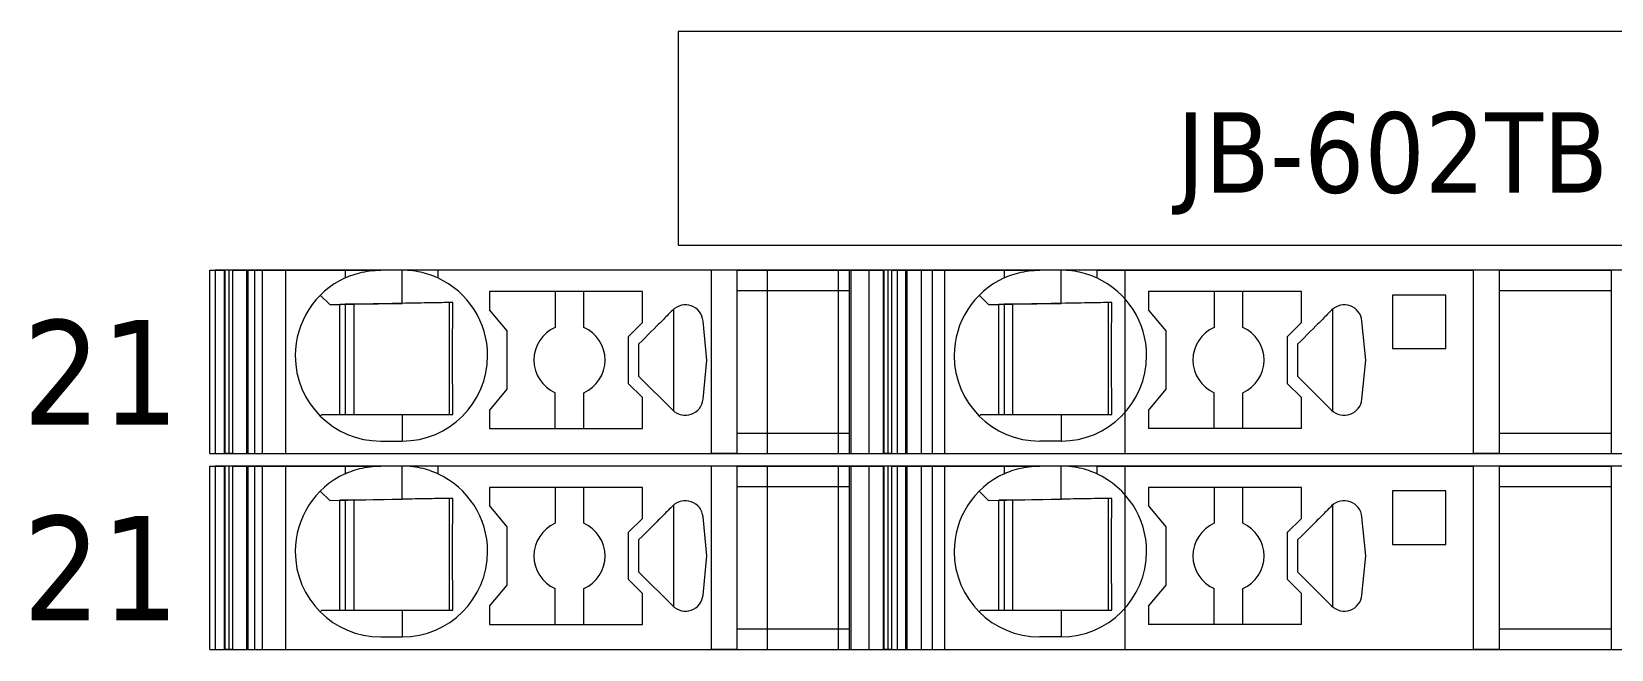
# Model space of a CAD drawing. Header units: millimetres. Extents: x 0 to 2100, y 0 to 1485.
# Drawn here: x 1201.85 to 1246.2, y 733.85 to 751.2 of the extents above; entities that cross this region are included whole.
import ezdxf
from ezdxf.enums import TextEntityAlignment as Align

# ---------------------------------------------------------------- set-up
doc = ezdxf.new("R2010")
doc.units = ezdxf.units.MM
for name, color, linetype, lineweight in [('EPLAN100', 7, 'Continuous', 9), ('EPLAN108', 5, 'Continuous', 5), ('EPLAN309', 5, 'Continuous', 5), ('EPLAN493', 5, 'Continuous', 5), ('MAIN-1', 7, 'Continuous', 5), ('MAIN-2', 7, 'Continuous', 5)]:
    doc.layers.add(name, color=color, linetype=linetype, lineweight=lineweight)
doc.styles.add('Tahoma', font='')
doc.styles.get('Tahoma').set_extended_font_data('Tahoma')

# ---------------------------------------------------------------- blocks, each defined once
blk = doc.blocks.new('EPLSYM_LibrarySPECIAL_Symbol12_Variant0_Placement8')
at = {"layer": 'EPLAN309', "lineweight": 13, "ltscale": 20}
blk.add_lwpolyline([(0, -5.15), (68.15, -5.15), (68.15, 0), (0, 0)], close=True, dxfattribs=at)
at = {"layer": 'EPLAN493', "color": 5, "style": 'Tahoma'}
blk.add_attdef('17_20450', text='', height=2.93475, dxfattribs=at).set_placement((0, -27.293475), align=Align.MIDDLE_RIGHT)
blk = doc.blocks.new('EPLSYM_LibrarySPECIAL_Symbol12_Variant0_Placement8_1')
at = {"layer": 'EPLAN309', "lineweight": 13, "ltscale": 20}
blk.add_lwpolyline([(0, -5.15), (68.15, -5.15), (68.15, 0), (0, 0)], close=True, dxfattribs=at)
at = {"layer": 'EPLAN493', "color": 5, "style": 'Tahoma'}
blk.add_attdef('17_20450', text='', height=2.93475, dxfattribs=at).set_placement((0, -27.293475), align=Align.MIDDLE_RIGHT)

msp = doc.modelspace()

# ---------------------------------------------------------------- linework, layer by layer
at = {"layer": 'EPLAN100', "lineweight": 0, "ltscale": 7.5}
msp.add_lwpolyline([(1220, 745.2), (1258, 745.2), (1258, 751.2), (1220, 751.2)], close=True, dxfattribs=at)
at = {"layer": 'MAIN-1'}
for p, q in [((1206.85, 744.5), (1207.284, 744.5)), ((1206.85, 739.35), (1206.85, 744.5)), ((1207.393, 744.5), (1207.284, 744.5)), ((1207.284, 739.35), (1207.284, 744.5)), ((1207.501, 744.5), (1207.393, 744.5)), ((1207.393, 739.35), (1207.393, 744.5)), ((1207.501, 744.5), (1210.65, 744.5)), ((1207.501, 739.35), (1207.501, 744.5)), ((1210.65, 744.5), (1211.65, 744.5)), ((1210.65, 744.5), (1210.65, 744.282)), ((1210.65, 744.282), (1210.702, 744.305)), ((1210.702, 744.305), (1210.756, 744.327)), ((1210.756, 744.327), (1210.813, 744.349)), ((1210.813, 744.349), (1210.872, 744.37)), ((1210.872, 744.37), (1210.933, 744.39)), ((1210.933, 744.39), (1210.997, 744.409)), ((1210.997, 744.409), (1211.063, 744.427)), ((1211.063, 744.427), (1211.131, 744.443)), ((1211.131, 744.443), (1211.201, 744.458)), ((1211.201, 744.458), (1211.272, 744.47)), ((1211.272, 744.47), (1211.346, 744.481)), ((1211.346, 744.481), (1211.421, 744.489)), ((1211.421, 744.489), (1211.497, 744.495)), ((1211.497, 744.495), (1211.573, 744.499)), ((1211.573, 744.499), (1211.65, 744.5)), ((1212.25, 744.5), (1211.65, 744.5)), ((1212.327, 744.499), (1212.25, 744.5)), ((1213.25, 744.5), (1212.25, 744.5)), ((1212.25, 743.568), (1212.25, 744.5)), ((1212.403, 744.495), (1212.327, 744.499)), ((1212.479, 744.489), (1212.403, 744.495)), ((1212.554, 744.481), (1212.479, 744.489)), ((1212.628, 744.47), (1212.554, 744.481)), ((1212.699, 744.458), (1212.628, 744.47)), ((1212.769, 744.443), (1212.699, 744.458)), ((1212.837, 744.427), (1212.769, 744.443)), ((1212.903, 744.409), (1212.837, 744.427)), ((1212.967, 744.39), (1212.903, 744.409)), ((1213.028, 744.37), (1212.967, 744.39)), ((1213.087, 744.349), (1213.028, 744.37)), ((1213.144, 744.327), (1213.087, 744.349)), ((1213.198, 744.305), (1213.144, 744.327)), ((1213.25, 744.282), (1213.198, 744.305)), ((1220.932, 744.5), (1213.25, 744.5)), ((1213.25, 744.5), (1213.25, 744.282)), ((1221.65, 744.5), (1220.932, 744.5)), ((1220.932, 739.35), (1220.932, 744.5)), ((1221.65, 744.5), (1224.8, 744.5)), ((1221.65, 744.5), (1221.65, 739.35)), ((1224.8, 744.5), (1225.35, 744.5)), ((1224.8, 744.5), (1224.8, 739.35)), ((1225.35, 744.5), (1225.784, 744.5)), ((1225.35, 744.5), (1225.35, 739.35)), ((1225.893, 744.5), (1225.784, 744.5)), ((1225.784, 739.35), (1225.784, 744.5)), ((1226.001, 744.5), (1225.893, 744.5)), ((1225.893, 739.35), (1225.893, 744.5)), ((1226.001, 744.5), (1229.15, 744.5)), ((1226.001, 739.35), (1226.001, 744.5)), ((1229.15, 744.5), (1230.15, 744.5)), ((1229.15, 744.5), (1229.15, 744.282)), ((1229.15, 744.282), (1229.202, 744.305)), ((1229.202, 744.305), (1229.256, 744.327)), ((1229.256, 744.327), (1229.313, 744.349)), ((1229.313, 744.349), (1229.372, 744.37)), ((1229.372, 744.37), (1229.433, 744.39)), ((1229.433, 744.39), (1229.497, 744.409)), ((1229.497, 744.409), (1229.563, 744.427)), ((1229.563, 744.427), (1229.631, 744.443)), ((1229.631, 744.443), (1229.701, 744.458)), ((1229.701, 744.458), (1229.772, 744.47)), ((1229.772, 744.47), (1229.846, 744.481)), ((1229.846, 744.481), (1229.921, 744.489)), ((1229.921, 744.489), (1229.997, 744.495)), ((1229.997, 744.495), (1230.073, 744.499)), ((1230.073, 744.499), (1230.15, 744.5)), ((1230.75, 744.5), (1230.15, 744.5)), ((1230.827, 744.499), (1230.75, 744.5)), ((1231.75, 744.5), (1230.75, 744.5)), ((1230.75, 743.568), (1230.75, 744.5)), ((1230.903, 744.495), (1230.827, 744.499)), ((1230.979, 744.489), (1230.903, 744.495)), ((1231.054, 744.481), (1230.979, 744.489)), ((1231.128, 744.47), (1231.054, 744.481)), ((1231.199, 744.458), (1231.128, 744.47)), ((1231.269, 744.443), (1231.199, 744.458)), ((1231.337, 744.427), (1231.269, 744.443)), ((1231.403, 744.409), (1231.337, 744.427)), ((1231.467, 744.39), (1231.403, 744.409)), ((1231.528, 744.37), (1231.467, 744.39)), ((1231.587, 744.349), (1231.528, 744.37)), ((1231.644, 744.327), (1231.587, 744.349)), ((1231.698, 744.305), (1231.644, 744.327)), ((1231.75, 744.282), (1231.698, 744.305)), ((1231.75, 744.5), (1242.332, 744.5)), ((1231.75, 744.5), (1231.75, 744.282)), ((1243.05, 744.5), (1242.332, 744.5)), ((1242.332, 739.35), (1242.332, 744.5)), ((1243.05, 744.5), (1246.2, 744.5)), ((1243.05, 744.5), (1243.05, 739.35)), ((1246.2, 739.35), (1246.2, 744.5)), ((1209.953, 743.797), (1210.217, 743.533)), ((1214.7, 743.9), (1214.7, 743.389)), ((1219, 743.9), (1214.7, 743.9)), ((1216.55, 743.9), (1216.55, 742.892)), ((1217.35, 742.892), (1217.35, 743.9)), ((1219, 743.029), (1219, 743.9)), ((1221.65, 743.925), (1224.8, 743.925)), ((1228.453, 743.797), (1228.717, 743.533)), ((1233.2, 743.9), (1233.2, 743.389)), ((1237.5, 743.9), (1233.2, 743.9)), ((1235.05, 743.9), (1235.05, 742.892)), ((1235.85, 742.892), (1235.85, 743.9)), ((1237.5, 743.029), (1237.5, 743.9)), ((1240.05, 743.8), (1240.05, 742.3)), ((1241.55, 743.8), (1240.05, 743.8)), ((1241.55, 742.3), (1241.55, 743.8)), ((1243.05, 743.925), (1246.2, 743.925)), ((1210.217, 743.533), (1212.25, 743.568)), ((1210.5, 740.45), (1210.5, 743.538)), ((1210.65, 743.54), (1210.65, 740.45)), ((1210.9, 740.45), (1210.9, 743.545)), ((1212.345, 743.57), (1212.25, 743.568)), ((1212.438, 743.571), (1212.345, 743.57)), ((1212.53, 743.573), (1212.438, 743.571)), ((1212.618, 743.575), (1212.53, 743.573)), ((1212.703, 743.576), (1212.618, 743.575)), ((1212.786, 743.577), (1212.703, 743.576)), ((1212.865, 743.579), (1212.786, 743.577)), ((1212.943, 743.58), (1212.865, 743.579)), ((1213.017, 743.581), (1212.943, 743.58)), ((1213.09, 743.582), (1213.017, 743.581)), ((1213.16, 743.584), (1213.09, 743.582)), ((1213.229, 743.585), (1213.16, 743.584)), ((1213.297, 743.586), (1213.229, 743.585)), ((1213.363, 743.587), (1213.297, 743.586)), ((1213.428, 743.588), (1213.363, 743.587)), ((1213.491, 743.589), (1213.428, 743.588)), ((1213.554, 743.59), (1213.491, 743.589)), ((1213.615, 743.591), (1213.554, 743.59)), ((1213.579, 740.45), (1213.579, 743.591)), ((1213.676, 743.592), (1213.615, 743.591)), ((1213.673, 743.303), (1213.674, 743.377)), ((1213.674, 743.377), (1213.675, 743.45)), ((1213.675, 743.45), (1213.676, 743.522)), ((1213.676, 743.522), (1213.676, 743.592)), ((1215.2, 742.793), (1214.7, 743.389)), ((1219.815, 743.347), (1219.784, 743.316)), ((1219.846, 743.379), (1219.815, 743.347)), ((1219.867, 743.398), (1219.867, 740.552)), ((1228.717, 743.533), (1230.75, 743.568)), ((1229, 740.45), (1229, 743.538)), ((1229.15, 743.54), (1229.15, 740.45)), ((1229.4, 740.45), (1229.4, 743.545)), ((1230.87, 743.57), (1230.75, 743.568)), ((1230.987, 743.572), (1230.87, 743.57)), ((1231.1, 743.574), (1230.987, 743.572)), ((1231.209, 743.576), (1231.1, 743.574)), ((1231.313, 743.578), (1231.209, 743.576)), ((1231.412, 743.579), (1231.313, 743.578)), ((1231.507, 743.581), (1231.412, 743.579)), ((1231.599, 743.583), (1231.507, 743.581)), ((1231.688, 743.584), (1231.599, 743.583)), ((1231.774, 743.586), (1231.688, 743.584)), ((1231.858, 743.587), (1231.774, 743.586)), ((1231.94, 743.588), (1231.858, 743.587)), ((1232.02, 743.59), (1231.94, 743.588)), ((1232.099, 743.591), (1232.02, 743.59)), ((1232.079, 740.45), (1232.079, 743.591)), ((1232.176, 743.592), (1232.099, 743.591)), ((1232.173, 743.303), (1232.174, 743.377)), ((1232.174, 743.377), (1232.175, 743.45)), ((1232.175, 743.45), (1232.176, 743.522)), ((1232.176, 743.522), (1232.176, 743.592)), ((1233.7, 742.793), (1233.2, 743.389)), ((1238.315, 743.347), (1238.284, 743.316)), ((1238.346, 743.379), (1238.315, 743.347)), ((1238.367, 743.398), (1238.367, 740.552)), ((1213.669, 742.817), (1213.67, 742.904)), ((1213.67, 742.988), (1213.671, 743.07)), ((1213.67, 742.904), (1213.67, 742.988)), ((1213.671, 743.07), (1213.672, 743.149)), ((1213.672, 743.149), (1213.673, 743.227)), ((1213.673, 743.227), (1213.673, 743.303)), ((1218.6, 742.629), (1219, 743.029)), ((1219.402, 742.934), (1219.323, 742.856)), ((1219.443, 742.975), (1219.402, 742.934)), ((1219.483, 743.015), (1219.443, 742.975)), ((1219.521, 743.053), (1219.483, 743.015)), ((1219.558, 743.09), (1219.521, 743.053)), ((1219.594, 743.126), (1219.558, 743.09)), ((1219.627, 743.159), (1219.594, 743.126)), ((1219.658, 743.191), (1219.627, 743.159)), ((1219.69, 743.222), (1219.658, 743.191)), ((1219.721, 743.253), (1219.69, 743.222)), ((1219.752, 743.285), (1219.721, 743.253)), ((1219.784, 743.316), (1219.752, 743.285)), ((1220.802, 741.975), (1220.698, 743.072)), ((1232.169, 742.817), (1232.17, 742.904)), ((1232.17, 742.988), (1232.171, 743.07)), ((1232.17, 742.904), (1232.17, 742.988)), ((1232.171, 743.07), (1232.172, 743.149)), ((1232.172, 743.149), (1232.173, 743.227)), ((1232.173, 743.227), (1232.173, 743.303)), ((1237.1, 742.629), (1237.5, 743.029)), ((1237.902, 742.934), (1237.823, 742.856)), ((1237.943, 742.975), (1237.902, 742.934)), ((1237.983, 743.015), (1237.943, 742.975)), ((1238.021, 743.053), (1237.983, 743.015)), ((1238.058, 743.09), (1238.021, 743.053)), ((1238.094, 743.126), (1238.058, 743.09)), ((1238.127, 743.159), (1238.094, 743.126)), ((1238.158, 743.191), (1238.127, 743.159)), ((1238.19, 743.222), (1238.158, 743.191)), ((1238.221, 743.253), (1238.19, 743.222)), ((1238.252, 743.285), (1238.221, 743.253)), ((1238.284, 743.316), (1238.252, 743.285)), ((1239.302, 741.975), (1239.198, 743.072)), ((1213.667, 742.431), (1213.668, 742.534)), ((1213.668, 742.632), (1213.669, 742.726)), ((1213.668, 742.534), (1213.668, 742.632)), ((1213.669, 742.726), (1213.669, 742.817)), ((1215.2, 741.157), (1215.2, 742.793)), ((1218.6, 742.629), (1218.6, 741.321)), ((1218.986, 742.518), (1218.9, 742.432)), ((1219.072, 742.604), (1218.986, 742.518)), ((1219.158, 742.69), (1219.072, 742.604)), ((1219.242, 742.774), (1219.158, 742.69)), ((1219.323, 742.856), (1219.242, 742.774)), ((1232.167, 742.431), (1232.168, 742.534)), ((1232.168, 742.632), (1232.169, 742.726)), ((1232.168, 742.534), (1232.168, 742.632)), ((1232.169, 742.726), (1232.169, 742.817)), ((1233.7, 741.157), (1233.7, 742.793)), ((1237.1, 742.629), (1237.1, 741.321)), ((1237.486, 742.518), (1237.4, 742.432)), ((1237.572, 742.604), (1237.486, 742.518)), ((1237.658, 742.69), (1237.572, 742.604)), ((1237.742, 742.774), (1237.658, 742.69)), ((1237.823, 742.856), (1237.742, 742.774)), ((1213.667, 742.324), (1213.667, 742.431)), ((1213.667, 742.213), (1213.667, 742.324)), ((1213.667, 742.1), (1213.667, 742.213)), ((1213.667, 741.979), (1213.667, 742.1)), ((1218.9, 742.302), (1218.9, 742.432)), ((1218.9, 742.171), (1218.9, 742.302)), ((1218.9, 742.04), (1218.9, 742.171)), ((1218.9, 741.91), (1218.9, 742.04)), ((1232.167, 742.324), (1232.167, 742.431)), ((1232.167, 742.213), (1232.167, 742.324)), ((1232.167, 742.1), (1232.167, 742.213)), ((1232.167, 741.979), (1232.167, 742.1)), ((1237.4, 742.302), (1237.4, 742.432)), ((1237.4, 742.171), (1237.4, 742.302)), ((1237.4, 742.04), (1237.4, 742.171)), ((1237.4, 741.91), (1237.4, 742.04)), ((1240.05, 742.3), (1241.55, 742.3)), ((1213.667, 741.861), (1213.667, 741.979)), ((1213.667, 741.747), (1213.667, 741.861)), ((1213.668, 741.638), (1213.667, 741.747)), ((1213.668, 741.534), (1213.668, 741.638)), ((1218.9, 741.779), (1218.9, 741.91)), ((1218.9, 741.648), (1218.9, 741.779)), ((1218.9, 741.518), (1218.9, 741.648)), ((1220.698, 740.878), (1220.802, 741.975)), ((1232.167, 741.861), (1232.167, 741.979)), ((1232.167, 741.747), (1232.167, 741.861)), ((1232.168, 741.638), (1232.167, 741.747)), ((1232.168, 741.534), (1232.168, 741.638)), ((1237.4, 741.779), (1237.4, 741.91)), ((1237.4, 741.648), (1237.4, 741.779)), ((1237.4, 741.518), (1237.4, 741.648)), ((1239.198, 740.878), (1239.302, 741.975)), ((1213.669, 741.434), (1213.668, 741.534)), ((1213.669, 741.339), (1213.669, 741.434)), ((1213.67, 741.248), (1213.669, 741.339)), ((1213.671, 741.159), (1213.67, 741.248)), ((1213.672, 741.073), (1213.671, 741.159)), ((1214.7, 740.561), (1215.2, 741.157)), ((1219, 740.921), (1218.6, 741.321)), ((1218.9, 741.518), (1219.846, 740.571)), ((1232.169, 741.434), (1232.168, 741.534)), ((1232.169, 741.339), (1232.169, 741.434)), ((1232.17, 741.248), (1232.169, 741.339)), ((1232.171, 741.159), (1232.17, 741.248)), ((1232.172, 741.073), (1232.171, 741.159)), ((1233.2, 740.561), (1233.7, 741.157)), ((1237.5, 740.921), (1237.1, 741.321)), ((1237.4, 741.518), (1238.346, 740.571)), ((1213.672, 740.99), (1213.672, 741.073)), ((1213.673, 740.908), (1213.672, 740.99)), ((1213.674, 740.829), (1213.673, 740.908)), ((1213.675, 740.75), (1213.674, 740.829)), ((1213.676, 740.674), (1213.675, 740.75)), ((1216.55, 740.05), (1216.55, 741.058)), ((1217.35, 740.05), (1217.35, 741.058)), ((1219, 740.05), (1219, 740.921)), ((1232.172, 740.99), (1232.172, 741.073)), ((1232.173, 740.908), (1232.172, 740.99)), ((1232.174, 740.829), (1232.173, 740.908)), ((1232.175, 740.75), (1232.174, 740.829)), ((1232.176, 740.674), (1232.175, 740.75)), ((1235.05, 740.05), (1235.05, 741.058)), ((1235.85, 740.05), (1235.85, 741.058)), ((1237.5, 740.05), (1237.5, 740.921)), ((1210, 740.45), (1209.953, 740.403)), ((1210, 740.45), (1212.25, 740.45)), ((1212.25, 740.45), (1212.342, 740.45)), ((1212.25, 740.45), (1212.25, 739.7)), ((1212.342, 740.45), (1212.433, 740.45)), ((1212.433, 740.45), (1212.523, 740.45)), ((1212.523, 740.45), (1212.61, 740.45)), ((1212.61, 740.45), (1212.695, 740.45)), ((1212.695, 740.45), (1212.778, 740.45)), ((1212.778, 740.45), (1212.858, 740.45)), ((1212.858, 740.45), (1212.936, 740.45)), ((1212.936, 740.45), (1213.011, 740.45)), ((1213.011, 740.45), (1213.085, 740.45)), ((1213.085, 740.45), (1213.157, 740.45)), ((1213.157, 740.45), (1213.226, 740.45)), ((1213.226, 740.45), (1213.295, 740.45)), ((1213.295, 740.45), (1213.361, 740.45)), ((1213.361, 740.45), (1213.427, 740.45)), ((1213.427, 740.45), (1213.491, 740.45)), ((1213.491, 740.45), (1213.555, 740.45)), ((1213.555, 740.45), (1213.617, 740.45)), ((1213.617, 740.45), (1213.678, 740.45)), ((1213.676, 740.598), (1213.676, 740.674)), ((1213.677, 740.524), (1213.676, 740.598)), ((1213.678, 740.45), (1213.677, 740.524)), ((1214.7, 740.561), (1214.7, 740.05)), ((1228.5, 740.45), (1228.453, 740.403)), ((1228.5, 740.45), (1230.75, 740.45)), ((1230.75, 740.45), (1230.842, 740.45)), ((1230.75, 740.45), (1230.75, 739.7)), ((1230.842, 740.45), (1230.933, 740.45)), ((1230.933, 740.45), (1231.023, 740.45)), ((1231.023, 740.45), (1231.11, 740.45)), ((1231.11, 740.45), (1231.195, 740.45)), ((1231.195, 740.45), (1231.278, 740.45)), ((1231.278, 740.45), (1231.358, 740.45)), ((1231.358, 740.45), (1231.436, 740.45)), ((1231.436, 740.45), (1231.511, 740.45)), ((1231.511, 740.45), (1231.585, 740.45)), ((1231.585, 740.45), (1231.657, 740.45)), ((1231.657, 740.45), (1231.726, 740.45)), ((1231.726, 740.45), (1231.795, 740.45)), ((1231.795, 740.45), (1231.861, 740.45)), ((1231.861, 740.45), (1231.927, 740.45)), ((1231.927, 740.45), (1231.991, 740.45)), ((1231.991, 740.45), (1232.055, 740.45)), ((1232.055, 740.45), (1232.117, 740.45)), ((1232.117, 740.45), (1232.178, 740.45)), ((1232.176, 740.598), (1232.176, 740.674)), ((1232.177, 740.524), (1232.176, 740.598)), ((1232.178, 740.45), (1232.177, 740.524)), ((1233.2, 740.561), (1233.2, 740.05)), ((1214.7, 740.05), (1219, 740.05)), ((1221.65, 739.925), (1224.8, 739.925)), ((1237.5, 740.05), (1233.2, 740.05)), ((1243.05, 739.925), (1246.2, 739.925)), ((1206.85, 739.35), (1207.284, 739.35)), ((1207.393, 739.35), (1207.284, 739.35)), ((1207.501, 739.35), (1207.393, 739.35)), ((1207.501, 739.35), (1220.932, 739.35)), ((1211.65, 739.7), (1212.25, 739.7)), ((1221.65, 739.35), (1220.932, 739.35)), ((1221.65, 739.35), (1224.8, 739.35)), ((1224.8, 739.35), (1225.35, 739.35)), ((1225.35, 739.35), (1225.784, 739.35)), ((1225.893, 739.35), (1225.784, 739.35)), ((1226.001, 739.35), (1225.893, 739.35)), ((1226.001, 739.35), (1242.332, 739.35)), ((1230.75, 739.7), (1230.15, 739.7)), ((1243.05, 739.35), (1242.332, 739.35)), ((1243.05, 739.35), (1246.2, 739.35)), ((1206.85, 739), (1207.284, 739)), ((1206.85, 733.85), (1206.85, 739)), ((1207.393, 739), (1207.284, 739)), ((1207.284, 733.85), (1207.284, 739)), ((1207.501, 739), (1207.393, 739)), ((1207.393, 733.85), (1207.393, 739)), ((1207.501, 739), (1210.65, 739)), ((1207.501, 733.85), (1207.501, 739)), ((1210.65, 739), (1211.65, 739)), ((1210.65, 739), (1210.65, 738.782)), ((1210.933, 738.89), (1210.997, 738.909)), ((1210.997, 738.909), (1211.063, 738.927)), ((1211.063, 738.927), (1211.131, 738.943)), ((1211.131, 738.943), (1211.201, 738.958)), ((1211.201, 738.958), (1211.272, 738.97)), ((1211.272, 738.97), (1211.346, 738.981)), ((1211.346, 738.981), (1211.421, 738.989)), ((1211.421, 738.989), (1211.497, 738.995)), ((1211.497, 738.995), (1211.573, 738.999)), ((1211.573, 738.999), (1211.65, 739)), ((1212.25, 739), (1211.65, 739)), ((1212.327, 738.999), (1212.25, 739)), ((1213.25, 739), (1212.25, 739)), ((1212.25, 738.068), (1212.25, 739)), ((1212.403, 738.995), (1212.327, 738.999)), ((1212.479, 738.989), (1212.403, 738.995)), ((1212.554, 738.981), (1212.479, 738.989)), ((1212.628, 738.97), (1212.554, 738.981)), ((1212.699, 738.958), (1212.628, 738.97)), ((1212.769, 738.943), (1212.699, 738.958)), ((1212.837, 738.927), (1212.769, 738.943)), ((1212.903, 738.909), (1212.837, 738.927)), ((1212.967, 738.89), (1212.903, 738.909)), ((1220.932, 739), (1213.25, 739)), ((1213.25, 739), (1213.25, 738.782)), ((1221.65, 739), (1220.932, 739)), ((1220.932, 733.85), (1220.932, 739)), ((1221.65, 739), (1224.8, 739)), ((1221.65, 739), (1221.65, 733.85)), ((1224.8, 739), (1225.35, 739)), ((1224.8, 739), (1224.8, 733.85)), ((1225.35, 739), (1225.784, 739)), ((1225.35, 739), (1225.35, 733.85)), ((1225.893, 739), (1225.784, 739)), ((1225.784, 733.85), (1225.784, 739)), ((1226.001, 739), (1225.893, 739)), ((1225.893, 733.85), (1225.893, 739)), ((1226.001, 739), (1229.15, 739)), ((1226.001, 733.85), (1226.001, 739)), ((1229.15, 739), (1230.15, 739)), ((1229.15, 739), (1229.15, 738.782)), ((1229.433, 738.89), (1229.497, 738.909)), ((1229.497, 738.909), (1229.563, 738.927)), ((1229.563, 738.927), (1229.631, 738.943)), ((1229.631, 738.943), (1229.701, 738.958)), ((1229.701, 738.958), (1229.772, 738.97)), ((1229.772, 738.97), (1229.846, 738.981)), ((1229.846, 738.981), (1229.921, 738.989)), ((1229.921, 738.989), (1229.997, 738.995)), ((1229.997, 738.995), (1230.073, 738.999)), ((1230.073, 738.999), (1230.15, 739)), ((1230.75, 739), (1230.15, 739)), ((1230.827, 738.999), (1230.75, 739)), ((1231.75, 739), (1230.75, 739)), ((1230.75, 738.068), (1230.75, 739)), ((1230.903, 738.995), (1230.827, 738.999)), ((1230.979, 738.989), (1230.903, 738.995)), ((1231.054, 738.981), (1230.979, 738.989)), ((1231.128, 738.97), (1231.054, 738.981)), ((1231.199, 738.958), (1231.128, 738.97)), ((1231.269, 738.943), (1231.199, 738.958)), ((1231.337, 738.927), (1231.269, 738.943)), ((1231.403, 738.909), (1231.337, 738.927)), ((1231.467, 738.89), (1231.403, 738.909)), ((1231.75, 739), (1242.332, 739)), ((1231.75, 739), (1231.75, 738.782)), ((1243.05, 739), (1242.332, 739)), ((1242.332, 733.85), (1242.332, 739)), ((1243.05, 739), (1246.2, 739)), ((1243.05, 739), (1243.05, 733.85)), ((1246.2, 733.85), (1246.2, 739)), ((1210.65, 738.782), (1210.702, 738.805)), ((1210.702, 738.805), (1210.756, 738.827)), ((1210.756, 738.827), (1210.813, 738.849)), ((1210.813, 738.849), (1210.872, 738.87)), ((1210.872, 738.87), (1210.933, 738.89)), ((1213.028, 738.87), (1212.967, 738.89)), ((1213.087, 738.849), (1213.028, 738.87)), ((1213.144, 738.827), (1213.087, 738.849)), ((1213.198, 738.805), (1213.144, 738.827)), ((1213.25, 738.782), (1213.198, 738.805)), ((1229.15, 738.782), (1229.202, 738.805)), ((1229.202, 738.805), (1229.256, 738.827)), ((1229.256, 738.827), (1229.313, 738.849)), ((1229.313, 738.849), (1229.372, 738.87)), ((1229.372, 738.87), (1229.433, 738.89)), ((1231.528, 738.87), (1231.467, 738.89)), ((1231.587, 738.849), (1231.528, 738.87)), ((1231.644, 738.827), (1231.587, 738.849)), ((1231.698, 738.805), (1231.644, 738.827)), ((1231.75, 738.782), (1231.698, 738.805)), ((1209.953, 738.297), (1210.217, 738.033)), ((1210.217, 738.033), (1212.25, 738.068)), ((1210.5, 734.95), (1210.5, 738.038)), ((1210.65, 738.04), (1210.65, 734.95)), ((1210.9, 734.95), (1210.9, 738.045)), ((1212.345, 738.07), (1212.25, 738.068)), ((1212.438, 738.071), (1212.345, 738.07)), ((1212.53, 738.073), (1212.438, 738.071)), ((1212.618, 738.075), (1212.53, 738.073)), ((1212.703, 738.076), (1212.618, 738.075)), ((1212.786, 738.077), (1212.703, 738.076)), ((1212.865, 738.079), (1212.786, 738.077)), ((1212.943, 738.08), (1212.865, 738.079)), ((1213.017, 738.081), (1212.943, 738.08)), ((1213.09, 738.082), (1213.017, 738.081)), ((1213.16, 738.084), (1213.09, 738.082)), ((1213.229, 738.085), (1213.16, 738.084)), ((1213.297, 738.086), (1213.229, 738.085)), ((1213.363, 738.087), (1213.297, 738.086)), ((1213.428, 738.088), (1213.363, 738.087)), ((1213.491, 738.089), (1213.428, 738.088)), ((1213.554, 738.09), (1213.491, 738.089)), ((1213.615, 738.091), (1213.554, 738.09)), ((1213.579, 734.95), (1213.579, 738.091)), ((1213.676, 738.092), (1213.615, 738.091)), ((1213.675, 737.95), (1213.676, 738.022)), ((1213.676, 738.022), (1213.676, 738.092)), ((1214.7, 738.4), (1214.7, 737.889)), ((1219, 738.4), (1214.7, 738.4)), ((1216.55, 738.4), (1216.55, 737.392)), ((1217.35, 737.392), (1217.35, 738.4)), ((1219, 737.529), (1219, 738.4)), ((1221.65, 738.425), (1224.8, 738.425)), ((1228.453, 738.297), (1228.717, 738.033)), ((1228.717, 738.033), (1230.75, 738.068)), ((1229, 734.95), (1229, 738.038)), ((1229.15, 738.04), (1229.15, 734.95)), ((1229.4, 734.95), (1229.4, 738.045)), ((1230.87, 738.07), (1230.75, 738.068)), ((1230.987, 738.072), (1230.87, 738.07)), ((1231.1, 738.074), (1230.987, 738.072)), ((1231.209, 738.076), (1231.1, 738.074)), ((1231.313, 738.078), (1231.209, 738.076)), ((1231.412, 738.079), (1231.313, 738.078)), ((1231.507, 738.081), (1231.412, 738.079)), ((1231.599, 738.083), (1231.507, 738.081)), ((1231.688, 738.084), (1231.599, 738.083)), ((1231.774, 738.086), (1231.688, 738.084)), ((1231.858, 738.087), (1231.774, 738.086)), ((1231.94, 738.088), (1231.858, 738.087)), ((1232.02, 738.09), (1231.94, 738.088)), ((1232.099, 738.091), (1232.02, 738.09)), ((1232.079, 734.95), (1232.079, 738.091)), ((1232.176, 738.092), (1232.099, 738.091)), ((1232.175, 737.95), (1232.176, 738.022)), ((1232.176, 738.022), (1232.176, 738.092)), ((1233.2, 738.4), (1233.2, 737.889)), ((1237.5, 738.4), (1233.2, 738.4)), ((1235.05, 738.4), (1235.05, 737.392)), ((1235.85, 737.392), (1235.85, 738.4)), ((1237.5, 737.529), (1237.5, 738.4)), ((1240.05, 738.3), (1240.05, 736.8)), ((1241.55, 738.3), (1240.05, 738.3)), ((1241.55, 736.8), (1241.55, 738.3)), ((1243.05, 738.425), (1246.2, 738.425)), ((1213.671, 737.57), (1213.672, 737.649)), ((1213.672, 737.649), (1213.673, 737.727)), ((1213.673, 737.803), (1213.674, 737.877)), ((1213.673, 737.727), (1213.673, 737.803)), ((1213.674, 737.877), (1213.675, 737.95)), ((1215.2, 737.293), (1214.7, 737.889)), ((1219.558, 737.59), (1219.521, 737.553)), ((1219.594, 737.626), (1219.558, 737.59)), ((1219.627, 737.659), (1219.594, 737.626)), ((1219.658, 737.691), (1219.627, 737.659)), ((1219.69, 737.722), (1219.658, 737.691)), ((1219.721, 737.753), (1219.69, 737.722)), ((1219.752, 737.785), (1219.721, 737.753)), ((1219.784, 737.816), (1219.752, 737.785)), ((1219.815, 737.847), (1219.784, 737.816)), ((1219.846, 737.879), (1219.815, 737.847)), ((1219.867, 737.898), (1219.867, 735.052)), ((1220.802, 736.475), (1220.698, 737.572)), ((1232.171, 737.57), (1232.172, 737.649)), ((1232.172, 737.649), (1232.173, 737.727)), ((1232.173, 737.803), (1232.174, 737.877)), ((1232.173, 737.727), (1232.173, 737.803)), ((1232.174, 737.877), (1232.175, 737.95)), ((1233.7, 737.293), (1233.2, 737.889)), ((1238.058, 737.59), (1238.021, 737.553)), ((1238.094, 737.626), (1238.058, 737.59)), ((1238.127, 737.659), (1238.094, 737.626)), ((1238.158, 737.691), (1238.127, 737.659)), ((1238.19, 737.722), (1238.158, 737.691)), ((1238.221, 737.753), (1238.19, 737.722)), ((1238.252, 737.785), (1238.221, 737.753)), ((1238.284, 737.816), (1238.252, 737.785)), ((1238.315, 737.847), (1238.284, 737.816)), ((1238.346, 737.879), (1238.315, 737.847)), ((1238.367, 737.898), (1238.367, 735.052)), ((1239.302, 736.475), (1239.198, 737.572)), ((1213.668, 737.132), (1213.669, 737.226)), ((1213.668, 737.034), (1213.668, 737.132)), ((1213.669, 737.317), (1213.67, 737.404)), ((1213.669, 737.226), (1213.669, 737.317)), ((1213.67, 737.488), (1213.671, 737.57)), ((1213.67, 737.404), (1213.67, 737.488)), ((1215.2, 735.657), (1215.2, 737.293)), ((1218.6, 737.129), (1219, 737.529)), ((1218.6, 737.129), (1218.6, 735.821)), ((1219.158, 737.19), (1219.072, 737.104)), ((1219.242, 737.274), (1219.158, 737.19)), ((1219.323, 737.356), (1219.242, 737.274)), ((1219.402, 737.434), (1219.323, 737.356)), ((1219.443, 737.475), (1219.402, 737.434)), ((1219.483, 737.515), (1219.443, 737.475)), ((1219.521, 737.553), (1219.483, 737.515)), ((1232.168, 737.132), (1232.169, 737.226)), ((1232.168, 737.034), (1232.168, 737.132)), ((1232.169, 737.317), (1232.17, 737.404)), ((1232.169, 737.226), (1232.169, 737.317)), ((1232.17, 737.488), (1232.171, 737.57)), ((1232.17, 737.404), (1232.17, 737.488)), ((1233.7, 735.657), (1233.7, 737.293)), ((1237.1, 737.129), (1237.5, 737.529)), ((1237.1, 737.129), (1237.1, 735.821)), ((1237.658, 737.19), (1237.572, 737.104)), ((1237.742, 737.274), (1237.658, 737.19)), ((1237.823, 737.356), (1237.742, 737.274)), ((1237.902, 737.434), (1237.823, 737.356)), ((1237.943, 737.475), (1237.902, 737.434)), ((1237.983, 737.515), (1237.943, 737.475)), ((1238.021, 737.553), (1237.983, 737.515)), ((1213.667, 736.931), (1213.668, 737.034)), ((1213.667, 736.824), (1213.667, 736.931)), ((1213.667, 736.713), (1213.667, 736.824)), ((1213.667, 736.6), (1213.667, 736.713)), ((1218.986, 737.018), (1218.9, 736.932)), ((1218.9, 736.802), (1218.9, 736.932)), ((1218.9, 736.671), (1218.9, 736.802)), ((1219.072, 737.104), (1218.986, 737.018)), ((1232.167, 736.931), (1232.168, 737.034)), ((1232.167, 736.824), (1232.167, 736.931)), ((1232.167, 736.713), (1232.167, 736.824)), ((1232.167, 736.6), (1232.167, 736.713)), ((1237.486, 737.018), (1237.4, 736.932)), ((1237.4, 736.802), (1237.4, 736.932)), ((1237.4, 736.671), (1237.4, 736.802)), ((1237.572, 737.104), (1237.486, 737.018)), ((1240.05, 736.8), (1241.55, 736.8)), ((1213.667, 736.479), (1213.667, 736.6)), ((1213.667, 736.361), (1213.667, 736.479)), ((1213.667, 736.247), (1213.667, 736.361)), ((1213.668, 736.138), (1213.667, 736.247)), ((1218.9, 736.54), (1218.9, 736.671)), ((1218.9, 736.41), (1218.9, 736.54)), ((1218.9, 736.279), (1218.9, 736.41)), ((1218.9, 736.148), (1218.9, 736.279)), ((1220.698, 735.378), (1220.802, 736.475)), ((1232.167, 736.479), (1232.167, 736.6)), ((1232.167, 736.361), (1232.167, 736.479)), ((1232.167, 736.247), (1232.167, 736.361)), ((1232.168, 736.138), (1232.167, 736.247)), ((1237.4, 736.54), (1237.4, 736.671)), ((1237.4, 736.41), (1237.4, 736.54)), ((1237.4, 736.279), (1237.4, 736.41)), ((1237.4, 736.148), (1237.4, 736.279)), ((1239.198, 735.378), (1239.302, 736.475)), ((1213.668, 736.034), (1213.668, 736.138)), ((1213.669, 735.934), (1213.668, 736.034)), ((1213.669, 735.839), (1213.669, 735.934)), ((1213.67, 735.748), (1213.669, 735.839)), ((1219, 735.421), (1218.6, 735.821)), ((1218.9, 736.018), (1218.9, 736.148)), ((1218.9, 736.018), (1219.846, 735.071)), ((1232.168, 736.034), (1232.168, 736.138)), ((1232.169, 735.934), (1232.168, 736.034)), ((1232.169, 735.839), (1232.169, 735.934)), ((1232.17, 735.748), (1232.169, 735.839)), ((1237.5, 735.421), (1237.1, 735.821)), ((1237.4, 736.018), (1237.4, 736.148)), ((1237.4, 736.018), (1238.346, 735.071)), ((1213.671, 735.659), (1213.67, 735.748)), ((1213.672, 735.573), (1213.671, 735.659)), ((1213.672, 735.49), (1213.672, 735.573)), ((1213.673, 735.408), (1213.672, 735.49)), ((1213.674, 735.329), (1213.673, 735.408)), ((1214.7, 735.061), (1215.2, 735.657)), ((1216.55, 734.55), (1216.55, 735.558)), ((1217.35, 734.55), (1217.35, 735.558)), ((1219, 734.55), (1219, 735.421)), ((1232.171, 735.659), (1232.17, 735.748)), ((1232.172, 735.573), (1232.171, 735.659)), ((1232.172, 735.49), (1232.172, 735.573)), ((1232.173, 735.408), (1232.172, 735.49)), ((1232.174, 735.329), (1232.173, 735.408)), ((1233.2, 735.061), (1233.7, 735.657)), ((1235.05, 734.55), (1235.05, 735.558)), ((1235.85, 734.55), (1235.85, 735.558)), ((1237.5, 734.55), (1237.5, 735.421)), ((1210, 734.95), (1209.953, 734.903)), ((1210, 734.95), (1212.25, 734.95)), ((1212.25, 734.95), (1212.342, 734.95)), ((1212.25, 734.95), (1212.25, 734.2)), ((1212.342, 734.95), (1212.433, 734.95)), ((1212.433, 734.95), (1212.523, 734.95)), ((1212.523, 734.95), (1212.61, 734.95)), ((1212.61, 734.95), (1212.695, 734.95)), ((1212.695, 734.95), (1212.778, 734.95)), ((1212.778, 734.95), (1212.858, 734.95)), ((1212.858, 734.95), (1212.936, 734.95)), ((1212.936, 734.95), (1213.011, 734.95)), ((1213.011, 734.95), (1213.085, 734.95)), ((1213.085, 734.95), (1213.157, 734.95)), ((1213.157, 734.95), (1213.226, 734.95)), ((1213.226, 734.95), (1213.295, 734.95)), ((1213.295, 734.95), (1213.361, 734.95)), ((1213.361, 734.95), (1213.427, 734.95)), ((1213.427, 734.95), (1213.491, 734.95)), ((1213.491, 734.95), (1213.555, 734.95)), ((1213.555, 734.95), (1213.617, 734.95)), ((1213.617, 734.95), (1213.678, 734.95)), ((1213.675, 735.25), (1213.674, 735.329)), ((1213.676, 735.174), (1213.675, 735.25)), ((1213.676, 735.098), (1213.676, 735.174)), ((1213.677, 735.024), (1213.676, 735.098)), ((1213.678, 734.95), (1213.677, 735.024)), ((1214.7, 735.061), (1214.7, 734.55)), ((1228.5, 734.95), (1228.453, 734.903)), ((1228.5, 734.95), (1230.75, 734.95)), ((1230.75, 734.95), (1230.842, 734.95)), ((1230.75, 734.95), (1230.75, 734.2)), ((1230.842, 734.95), (1230.933, 734.95)), ((1230.933, 734.95), (1231.023, 734.95)), ((1231.023, 734.95), (1231.11, 734.95)), ((1231.11, 734.95), (1231.195, 734.95)), ((1231.195, 734.95), (1231.278, 734.95)), ((1231.278, 734.95), (1231.358, 734.95)), ((1231.358, 734.95), (1231.436, 734.95)), ((1231.436, 734.95), (1231.511, 734.95)), ((1231.511, 734.95), (1231.585, 734.95)), ((1231.585, 734.95), (1231.657, 734.95)), ((1231.657, 734.95), (1231.726, 734.95)), ((1231.726, 734.95), (1231.795, 734.95)), ((1231.795, 734.95), (1231.861, 734.95)), ((1231.861, 734.95), (1231.927, 734.95)), ((1231.927, 734.95), (1231.991, 734.95)), ((1231.991, 734.95), (1232.055, 734.95)), ((1232.055, 734.95), (1232.117, 734.95)), ((1232.117, 734.95), (1232.178, 734.95)), ((1232.175, 735.25), (1232.174, 735.329)), ((1232.176, 735.174), (1232.175, 735.25)), ((1232.176, 735.098), (1232.176, 735.174)), ((1232.177, 735.024), (1232.176, 735.098)), ((1232.178, 734.95), (1232.177, 735.024)), ((1233.2, 735.061), (1233.2, 734.55)), ((1214.7, 734.55), (1219, 734.55)), ((1237.5, 734.55), (1233.2, 734.55)), ((1211.65, 734.2), (1212.25, 734.2)), ((1221.65, 734.425), (1224.8, 734.425)), ((1230.75, 734.2), (1230.15, 734.2)), ((1243.05, 734.425), (1246.2, 734.425)), ((1206.85, 733.85), (1207.284, 733.85)), ((1207.393, 733.85), (1207.284, 733.85)), ((1207.501, 733.85), (1207.393, 733.85)), ((1207.501, 733.85), (1220.932, 733.85)), ((1221.65, 733.85), (1220.932, 733.85)), ((1221.65, 733.85), (1224.8, 733.85)), ((1224.8, 733.85), (1225.35, 733.85)), ((1225.35, 733.85), (1225.784, 733.85)), ((1225.893, 733.85), (1225.784, 733.85)), ((1226.001, 733.85), (1225.893, 733.85)), ((1226.001, 733.85), (1242.332, 733.85)), ((1243.05, 733.85), (1242.332, 733.85)), ((1243.05, 733.85), (1246.2, 733.85))]:
    msp.add_line(p, q, dxfattribs=at)
for centre, radius, start, end in [((1211.65, 742.1), 2.4, 114.6244, 180), ((1212.25, 742.1), 2.4, 0, 65.3756), ((1230.15, 742.1), 2.4, 114.6244, 180), ((1230.75, 742.1), 2.4, 0, 65.3756), ((1220.2, 743.025), 0.5, 5.4404, 135), ((1238.7, 743.025), 0.5, 5.4404, 135), ((1216.95, 741.975), 1, 113.5782, 180), ((1216.95, 741.975), 1, 0, 66.4218), ((1235.45, 741.975), 1, 113.5782, 180), ((1235.45, 741.975), 1, 0, 66.4218), ((1211.65, 742.1), 2.4, 180, 270), ((1212.25, 742.1), 2.4, 270, 0), ((1230.15, 742.1), 2.4, 180, 270), ((1230.75, 742.1), 2.4, 270, 0), ((1216.95, 741.975), 1, 180, 246.4218), ((1216.95, 741.975), 1, 293.5782, 0), ((1235.45, 741.975), 1, 180, 246.4218), ((1235.45, 741.975), 1, 293.5782, 0), ((1220.2, 740.925), 0.5, 225, 354.5596), ((1238.7, 740.925), 0.5, 225, 354.5596), ((1211.65, 736.6), 2.4, 114.6244, 180), ((1212.25, 736.6), 2.4, 0, 65.3756), ((1230.15, 736.6), 2.4, 114.6244, 180), ((1230.75, 736.6), 2.4, 0, 65.3756), ((1220.2, 737.525), 0.5, 5.4404, 135), ((1238.7, 737.525), 0.5, 5.4404, 135), ((1216.95, 736.475), 1, 113.5782, 180), ((1216.95, 736.475), 1, 0, 66.4218), ((1235.45, 736.475), 1, 113.5782, 180), ((1235.45, 736.475), 1, 0, 66.4218), ((1211.65, 736.6), 2.4, 180, 270), ((1212.25, 736.6), 2.4, 270, 0), ((1216.95, 736.475), 1, 180, 246.4218), ((1216.95, 736.475), 1, 293.5782, 0), ((1230.15, 736.6), 2.4, 180, 270), ((1230.75, 736.6), 2.4, 270, 0), ((1235.45, 736.475), 1, 180, 246.4218), ((1235.45, 736.475), 1, 293.5782, 0), ((1220.2, 735.425), 0.5, 225, 354.5596), ((1238.7, 735.425), 0.5, 225, 354.5596)]:
    msp.add_arc(centre, radius, start, end, dxfattribs=at)
at = {"layer": 'MAIN-2'}
for p, q in [((1207.256, 744.5), (1207.256, 739.35)), ((1207.889, 739.35), (1207.889, 744.5)), ((1207.917, 744.5), (1207.917, 739.35)), ((1208.102, 744.5), (1208.102, 739.35)), ((1208.32, 744.5), (1208.32, 739.35)), ((1208.981, 744.5), (1208.981, 739.35)), ((1222.506, 739.35), (1222.506, 744.5)), ((1224.491, 744.5), (1224.491, 739.35)), ((1224.85, 744.5), (1224.85, 739.35)), ((1225.756, 744.5), (1225.756, 739.35)), ((1226.15, 744.5), (1226.15, 739.35)), ((1226.389, 739.35), (1226.389, 744.5)), ((1226.417, 744.5), (1226.417, 739.35)), ((1226.82, 744.5), (1226.82, 739.35)), ((1227.136, 739.35), (1227.136, 744.5)), ((1227.481, 744.5), (1227.481, 739.35)), ((1232.55, 739.35), (1232.55, 744.5)), ((1210.217, 743.533), (1210.5, 743.538)), ((1210.65, 743.542), (1210.5, 743.539)), ((1210.5, 743.539), (1210.5, 743.538)), ((1210.5, 743.538), (1210.5, 743.538)), ((1210.9, 743.548), (1210.65, 743.543)), ((1210.65, 743.542), (1210.65, 743.543)), ((1210.65, 743.542), (1210.65, 743.54)), ((1210.9, 743.553), (1213.579, 743.6)), ((1210.9, 743.548), (1210.9, 743.553)), ((1210.9, 743.545), (1210.9, 743.548)), ((1213.579, 743.6), (1213.676, 743.592)), ((1213.579, 743.591), (1213.579, 743.6)), ((1228.717, 743.533), (1229, 743.538)), ((1229.15, 743.542), (1229, 743.539)), ((1229, 743.539), (1229, 743.538)), ((1229, 743.538), (1229, 743.538)), ((1229.4, 743.548), (1229.15, 743.543)), ((1229.15, 743.542), (1229.15, 743.543)), ((1229.15, 743.542), (1229.15, 743.54)), ((1229.4, 743.553), (1232.079, 743.6)), ((1229.4, 743.548), (1229.4, 743.553)), ((1229.4, 743.545), (1229.4, 743.548)), ((1232.079, 743.6), (1232.176, 743.592)), ((1232.079, 743.591), (1232.079, 743.6)), ((1210.65, 740.45), (1210.65, 740.45)), ((1210.9, 740.45), (1210.9, 740.45)), ((1229.15, 740.45), (1229.15, 740.45)), ((1229.4, 740.45), (1229.4, 740.45)), ((1207.256, 739), (1207.256, 733.85)), ((1207.889, 733.85), (1207.889, 739)), ((1207.917, 739), (1207.917, 733.85)), ((1208.102, 739), (1208.102, 733.85)), ((1208.32, 739), (1208.32, 733.85)), ((1208.981, 739), (1208.981, 733.85)), ((1222.506, 733.85), (1222.506, 739)), ((1224.491, 739), (1224.491, 733.85)), ((1224.85, 739), (1224.85, 733.85)), ((1225.756, 739), (1225.756, 733.85)), ((1226.15, 739), (1226.15, 733.85)), ((1226.389, 733.85), (1226.389, 739)), ((1226.417, 739), (1226.417, 733.85)), ((1226.82, 739), (1226.82, 733.85)), ((1227.136, 733.85), (1227.136, 739)), ((1227.481, 739), (1227.481, 733.85)), ((1232.55, 733.85), (1232.55, 739)), ((1210.217, 738.033), (1210.5, 738.038)), ((1210.65, 738.042), (1210.5, 738.039)), ((1210.5, 738.039), (1210.5, 738.038)), ((1210.5, 738.038), (1210.5, 738.038)), ((1210.9, 738.048), (1210.65, 738.043)), ((1210.65, 738.042), (1210.65, 738.043)), ((1210.65, 738.042), (1210.65, 738.04)), ((1210.9, 738.053), (1213.579, 738.1)), ((1210.9, 738.048), (1210.9, 738.053)), ((1210.9, 738.045), (1210.9, 738.048)), ((1213.579, 738.1), (1213.676, 738.092)), ((1213.579, 738.091), (1213.579, 738.1)), ((1228.717, 738.033), (1229, 738.038)), ((1229.15, 738.042), (1229, 738.039)), ((1229, 738.039), (1229, 738.038)), ((1229, 738.038), (1229, 738.038)), ((1229.4, 738.048), (1229.15, 738.043)), ((1229.15, 738.042), (1229.15, 738.043)), ((1229.15, 738.042), (1229.15, 738.04)), ((1229.4, 738.053), (1232.079, 738.1)), ((1229.4, 738.048), (1229.4, 738.053)), ((1229.4, 738.045), (1229.4, 738.048)), ((1232.079, 738.1), (1232.176, 738.092)), ((1232.079, 738.091), (1232.079, 738.1)), ((1210.65, 734.95), (1210.65, 734.95)), ((1210.9, 734.95), (1210.9, 734.95)), ((1229.15, 734.95), (1229.15, 734.95)), ((1229.4, 734.95), (1229.4, 734.95))]:
    msp.add_line(p, q, dxfattribs=at)

# ---------------------------------------------------------------- block references
ref = msp.add_blockref('EPLSYM_LibrarySPECIAL_Symbol12_Variant0_Placement8', (1207, 744.5))
ref.add_attrib('17_20450', '21', dxfattribs={"layer": 'EPLAN493', "color": 5, "height": 2.9348, "style": 'Tahoma'}).set_placement((1206, 741.632), align=Align.MIDDLE_RIGHT)
ref = msp.add_blockref('EPLSYM_LibrarySPECIAL_Symbol12_Variant0_Placement8_1', (1207, 739))
ref.add_attrib('17_20450', '21', dxfattribs={"layer": 'EPLAN493', "color": 5, "height": 2.9348, "style": 'Tahoma'}).set_placement((1206, 736.132), align=Align.MIDDLE_RIGHT)

# ---------------------------------------------------------------- texts
at = {"layer": 'EPLAN108', "color": 5, "style": 'Tahoma'}
msp.add_text('JB-602TB', height=2.2575, dxfattribs=at).set_placement((1234, 746), align=Align.BOTTOM_LEFT)

doc.saveas('drawing.dxf')
